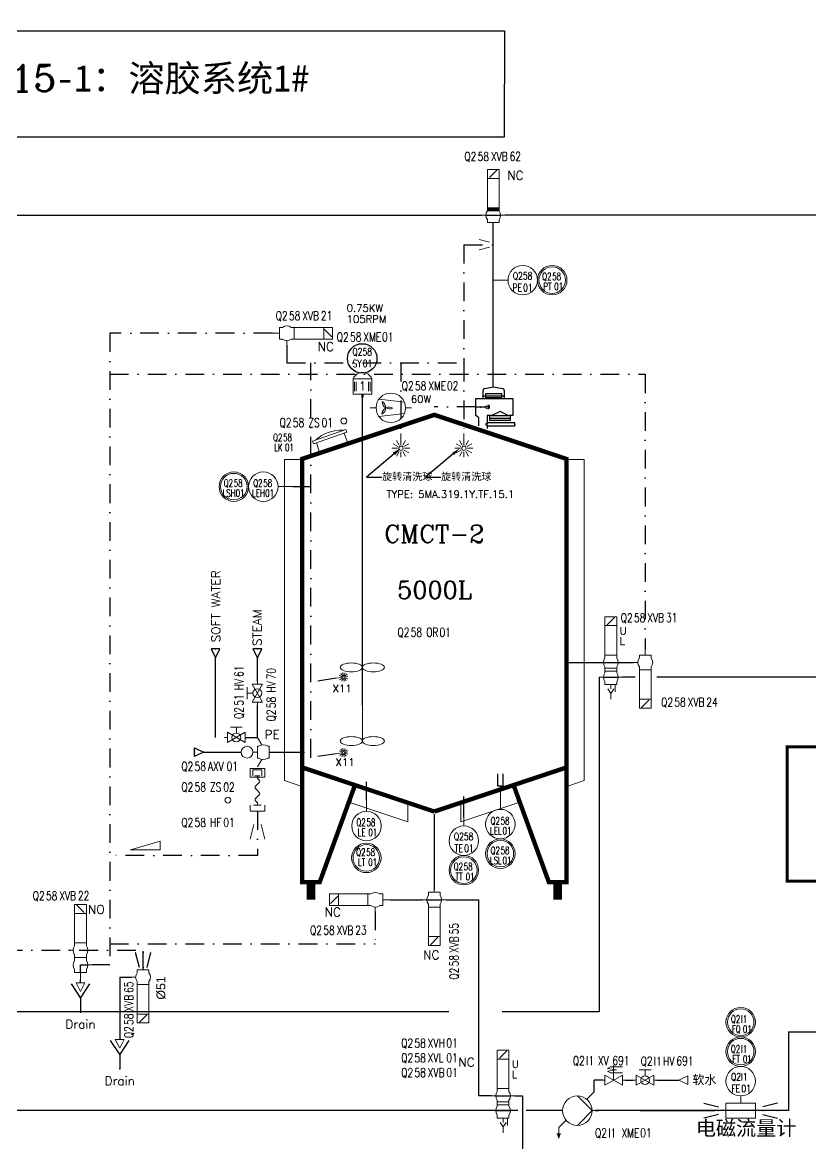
# Model space of a CAD drawing. Header units: inches. Extents: x 14542 to 16164, y 23460 to 24887.
# Drawn here: x 14856.9 to 15124.2, y 23710.7 to 24090.7 of the extents above; entities that cross this region are included whole.
import ezdxf
from ezdxf import colors
from ezdxf.entities.mleader import LeaderData, LeaderLine
from ezdxf.enums import TextEntityAlignment as Align
from ezdxf.math import Vec2, Vec3

# ---------------------------------------------------------------- set-up
doc = ezdxf.new("R2010")
doc.units = ezdxf.units.IN
doc.header["$MEASUREMENT"] = 0
for name, pattern in [('ACAD_ISO02W100', [15, 12, -3]), ('CONTINU', [0]), ('DASHDOT2', [12.7, 6.35, -3.175, 0, -3.175])]:
    doc.linetypes.add(name, pattern=pattern)
for name, color, linetype in [('1', 7, 'CONTINU'), ('CUVERIE', 7, 'Continuous'), ('DIAMETRE', 7, 'Continuous'), ('MATERIEL-DIVERS', 7, 'Continuous'), ('POMPES-PROCESS', 7, 'Continuous'), ('REPERES', 7, 'Continuous'), ('techn-data', 7, 'Continuous'), ('TEXTE', 7, 'Continuous'), ('TEXTES', 7, 'Continuous'), ('TUYAUTERIE-EAU', 5, 'Continuous'), ('TUYAUTERIE-EGOUT', 32, 'Continuous'), ('TUYAUTERIE-GAZ', 3, 'Continuous'), ('TUYAUTERIE-NEP', 4, 'DASHDOT2'), ('TUYAUTERIE-VAPEUR', 6, 'Continuous'), ('TXT_FR', 7, 'Continuous'), ('VANNES', 7, 'Continuous')]:
    doc.layers.add(name, color=color, linetype=linetype)
for name, color, linetype, lineweight in [('15 Pipe Drain', 32, 'Continuous', 30), ('17 Pipe CIP', 4, 'DASHDOT2', 50), ('19 Pipe Process', 30, 'Continuous', 30), ('31 Equipment', 7, 'Continuous', 9), ('33 Instruments Labels', 7, 'Continuous', 9), ('43 TXT Chinese', 7, 'Continuous', 9), ('43 TXT English', 7, 'Continuous', 9)]:
    doc.layers.add(name, color=color, linetype=linetype, lineweight=lineweight)
doc.layers.get('33 Instruments Labels').off()
doc.layers.get('REPERES').off()
doc.styles.add('ROMANC', font='romanc')
doc.styles.add('ROMANS', font='ROMANS.SHX')
doc.styles.add('ROMANT', font='romant')
doc.styles.get("Standard").update_dxf_attribs({"font": 'arial.ttf'})

# ---------------------------------------------------------------- blocks, each defined once
blk = doc.blocks.new('APV-TNK-GEN-11')
at = {"layer": '31 Equipment', "color": 7}
for points, const_width in [([(-14.94, 21.58), (-21.58, 3.32), (-24.9, 3.32), (-24.9, 83), (0, 91.3), (24.9, 83), (24.9, 3.32), (21.58, 3.32), (14.94, 21.58)], 0.83), ([(-24.9, 24.9), (0, 16.6)], 0.83), ([(24.9, 24.9), (0, 16.6)], 0.83), ([(-23.24, 3.32), (-23.24, 0)], 1.66), ([(23.24, 3.32), (23.24, 0)], 1.66)]:
    blk.add_lwpolyline(points, dxfattribs=dict(at, const_width=const_width))
at = {"layer": '31 Equipment', "ltscale": 38}
blk.add_point((0, 16), dxfattribs=at)
blk = doc.blocks.new('APV-TNK-INSULAT-12')
at = {"layer": '31 Equipment', "color": 7}
for p, q in [((-24.95, 67), (-28.22, 67)), ((-28.22, 67), (-28.22, 6.51)), ((24.95, 67), (28.22, 67)), ((28.22, 67), (28.22, 6.51)), ((-28.22, 6.51), (-24.95, 5.42)), ((28.22, 6.51), (24.95, 5.42)), ((-15.74, 2.35), (-4.98, -1.24)), ((-4.98, -1.24), (-4.98, 2.26)), ((15.74, 2.35), (4.98, -1.24)), ((4.98, -1.24), (4.98, 2.26))]:
    blk.add_line(p, q, dxfattribs=at)
at = {"layer": '31 Equipment'}
for p, q in [((-24.95, 5.42), (-24.95, 67)), ((24.95, 5.42), (24.95, 67)), ((-15.74, 2.35), (-14.94, 5.58)), ((-14.94, 5.58), (-4.98, 2.26)), ((14.94, 5.58), (4.98, 2.26)), ((15.74, 2.35), (14.94, 5.58))]:
    blk.add_line(p, q, dxfattribs=at)
at = {"layer": '31 Equipment', "ltscale": 38}
blk.add_point((0, 0), dxfattribs=at)
blk = doc.blocks.new('APV-INS-M-L-LE2')
at = {"layer": '31 Equipment', "color": 7}
blk.add_line((5, 0), (13, 0), dxfattribs=at)
at = {"layer": '31 Equipment', "lineweight": 25}
blk.add_lwpolyline([(17, 1), (13, 1), (13, 0), (13, -1), (17, -1)], dxfattribs=at)
at = {"layer": '31 Equipment', "color": 7}
blk.add_circle((0, 0), 5, dxfattribs=at)
blk = doc.blocks.new('APV-INS-F-L-LS')
at = {"layer": '31 Equipment'}
for radius in [5, 4.5]:
    blk.add_circle((0, 0), radius, dxfattribs=at)
blk = doc.blocks.new('APV-INS-M-L-TE')
at = {"layer": '31 Equipment', "color": 7}
blk.add_line((0, -5), (0, -10), dxfattribs=at)
blk.add_circle((0, 0), 5, dxfattribs=at)
blk = doc.blocks.new('APV-INS-F-L-TT')
at = {"layer": '31 Equipment'}
for radius in [5, 4.5]:
    blk.add_circle((0, 0), radius, dxfattribs=at)
blk = doc.blocks.new('APV-TNK-ACC-MOT-1')
at = {"layer": '31 Equipment', "color": 7}
for p, q in [((3.15, 6.4), (-3.15, 6.4)), ((-3.15, 6.4), (-3.15, 1.15)), ((-2.64, 5.35), (-2.64, 2.2)), ((-2.1, 5.35), (-2.1, 2.2)), ((2.1, 5.35), (2.1, 2.2)), ((2.66, 5.35), (2.66, 2.2)), ((3.15, 1.15), (3.15, 6.4)), ((-3.15, 1.15), (3.15, 1.15))]:
    blk.add_line(p, q, dxfattribs=at)
blk.add_arc((0, 5.09), 3.41, 22.6199, 157.3801, dxfattribs=at)
at = {"layer": '31 Equipment', "ltscale": 38}
blk.add_point((0, 0), dxfattribs=at)
at = {"layer": '31 Equipment', "color": 7}
blk.add_trace([(-0.39, 0), (0.39, 0), (-0.39, 1.15), (0.39, 1.15)], dxfattribs=at)
at = {"layer": '31 Equipment', "style": 'ROMANT', "width": 0.8}
blk.add_text('1', height=3, dxfattribs=at).set_placement((0, 3.89), align=Align.MIDDLE)
blk = doc.blocks.new('APV-INS-M-L-LE1')
at = {"layer": '31 Equipment', "color": 7}
blk.add_line((0, -5), (0, -10), dxfattribs=at)
blk.add_circle((0, 0), 5, dxfattribs=at)
blk = doc.blocks.new('APV-TNK-ACC-MANHOLE-1')
at = {"layer": '31 Equipment'}
for p, q in [((-6, 3), (-6, 4)), ((-6, 4), (6, 4)), ((6, 3), (6, 4)), ((-6, 3), (6, 3)), ((-5, 0), (-5, 3)), ((5, 3), (5, 0))]:
    blk.add_line(p, q, dxfattribs=at)
blk.add_arc((0, -8), 13, 67.3801, 112.6199, dxfattribs=at)
blk = doc.blocks.new('APV-INS-POS-GEN-1')
at = {"layer": '31 Equipment', "color": 5}
blk.add_circle((0, 0), 1, dxfattribs=at)
blk = doc.blocks.new('APV-TNK-ACC-AGIT-1')
at = {"layer": '31 Equipment'}
blk.add_line((0, 0), (0, -8), dxfattribs=at)
for centre in [(-2.5, -8), (2.5, -8)]:
    blk.add_ellipse(centre, major_axis=(-2.5, 0), ratio=0.4, dxfattribs=at)
blk = doc.blocks.new('APV-TNK-ACC-SPRAYBALL-1')
at = {"layer": '31 Equipment'}
for p, q in [((0, -3.81), (0, 0)), ((-1.03, -4.4), (-2.65, -3.47)), ((-0.6, -3.97), (-1.53, -2.35)), ((0.6, -3.97), (1.53, -2.35)), ((1.03, -4.4), (2.65, -3.47)), ((-1.19, -5), (-3.05, -5)), ((-1.03, -5.6), (-2.65, -6.53)), ((-0.6, -6.03), (-1.53, -7.65)), ((0, -6.19), (0, -8.05)), ((0.6, -6.03), (1.53, -7.65)), ((1.03, -5.6), (2.65, -6.53)), ((1.19, -5), (3.05, -5))]:
    blk.add_line(p, q, dxfattribs=at)
blk.add_circle((0, -5), 0.738, dxfattribs=at)
blk = doc.blocks.new('APV-FTG-CONX-QUICK-1')
at = {"layer": '31 Equipment'}
for p, q in [((-0.5, 2.5), (2.5, 2.5)), ((-0.5, -2.5), (-0.5, 2.5)), ((0, 1.5), (2, 1.5)), ((0, 0.83), (0, -0.83)), ((2, 1.5), (2, -1.5)), ((2.5, 2.5), (2.5, -2.5)), ((2.5, -2.5), (-0.5, -2.5)), ((0, -0.83), (0, -0.83)), ((2, -1.5), (0, -1.5))]:
    blk.add_line(p, q, dxfattribs=at)
blk = doc.blocks.new('APV-FTG-CONX-HOSE-1')
at = {"layer": '31 Equipment'}
for p, q in [((-4.17, 0), (-5, 0)), ((4.17, 0), (5, 0))]:
    blk.add_line(p, q, dxfattribs=at)
for points in [[(-4.17, 0), (-3.63, 0.5), (-3.42, 0.71), (-3.13, 0.79), (-2.83, 0.71), (-2.58, 0.5), (-1.54, -0.5), (-1.33, -0.71), (-1.04, -0.79), (-0.75, -0.71), (-0.5, -0.5), (0, 0)], [(0, 0), (0.54, 0.5), (0.75, 0.71), (1.04, 0.79), (1.33, 0.71), (1.58, 0.5), (2.62, -0.5), (2.83, -0.71), (3.12, -0.79), (3.42, -0.71), (3.67, -0.5), (4.17, 0)]]:
    blk.add_lwpolyline(points, dxfattribs=at)
blk = doc.blocks.new('APV-FTG-CONX-SCREWED-1')
at = {"layer": '31 Equipment'}
for p, q in [((0, 2.5), (2, 2.5)), ((0, 1.33), (0, -1.33)), ((2, 2.5), (2, -2.5)), ((0, -1.33), (0, -1.33)), ((2, -2.5), (0, -2.5))]:
    blk.add_line(p, q, dxfattribs=at)
blk = doc.blocks.new('APV-FCE-GEN-REDCON-1')
at = {"layer": '31 Equipment', "color": 7}
for p, q in [((-2.5, 2.5), (2.5, 1.25)), ((2.5, 1.25), (2.5, 1.25)), ((2.5, -1.25), (-2.5, -2.5))]:
    blk.add_line(p, q, dxfattribs=at)
blk = doc.blocks.new('SPB')
at = {"color": 7}
for p, q in [((0, -6), (0, 0)), ((-2.598, -9), (-1.302, -8.25)), ((-2.124, -9.624), (-1.062, -8.562)), ((-1.5, -10.098), (-0.75, -8.802)), ((-0.774, -10.398), (-0.39, -8.952)), ((0, -10.5), (0, -9)), ((0.774, -10.398), (0.39, -8.952)), ((1.5, -10.098), (0.75, -8.802)), ((2.124, -9.624), (1.062, -8.562)), ((2.598, -9), (1.302, -8.25))]:
    blk.add_line(p, q, dxfattribs=at)
blk.add_circle((0, -7.5), 1.5, dxfattribs=at)
at = {"color": 7, "extrusion": (0, 1, 0)}
blk.add_point((0, 0), dxfattribs=at)
blk = doc.blocks.new('GOAVEC')
at = {"layer": 'MATERIEL-DIVERS'}
for p, q in [((0, 8.4), (0, 10.68)), ((0.48, 11.27), (3, 11.77)), ((5.28, 9.71), (0.72, 9.71)), ((0.72, 9.71), (0.72, 8.7)), ((3, 11.77), (5.52, 11.27)), ((5.28, 8.7), (5.28, 9.71)), ((6, 10.68), (6, 8.4)), ((-2, 8.4), (8.4, 8.4)), ((-2, 3.6), (-2, 8.4)), ((0, 9.21), (6, 9.21)), ((0.72, 8.7), (5.28, 8.7)), ((8.4, 8.4), (8.4, 3.6)), ((-0.74, 6), (-2.03, 6)), ((-1.2, 3), (-2, 3.6)), ((2.26, 3.6), (1.2, 3.6)), ((1.2, 3.6), (1.2, 1.27)), ((1.8, 3.49), (1.8, 2.29)), ((7.8, 3.49), (1.8, 3.49)), ((4.8, 4.8), (2.53, 3.66)), ((7.07, 3.66), (4.8, 4.8)), ((8.4, 3.6), (7.34, 3.6)), ((7.8, 2.29), (7.8, 3.49)), ((-1.2, 0.7), (-1.2, 3)), ((0.76, 1.27), (0.76, 1.01)), ((1.2, 1.27), (0.76, 1.27)), ((0.76, 1.01), (1.2, 1.01)), ((9, 1.52), (1.19, 1.52)), ((1.19, 1.01), (1.19, 0.72)), ((1.19, 0.72), (9, 0.72)), ((1.2, 1.01), (1.2, 0)), ((1.8, 2.89), (7.8, 2.89)), ((1.8, 2.29), (7.8, 2.29)), ((9, 0.72), (9, 1.52))]:
    blk.add_line(p, q, dxfattribs=at)
for centre, start, end in [((0.6, 10.68), 101.3099, 180), ((5.4, 10.68), 0, 78.6901), ((2.26, 4.2), 270, 296.5651), ((7.34, 4.2), 243.4349, 270)]:
    blk.add_arc(centre, 0.6, start, end, dxfattribs=at)
at = {"layer": 'MATERIEL-DIVERS', "color": 7, "extrusion": (1, 0, 0)}
for p in [(6, 9), (9, 1)]:
    blk.add_point(p, dxfattribs=at)
at = {"layer": 'MATERIEL-DIVERS', "color": 2}
for p in [(6, 9), (-2, 6), (9, 1)]:
    blk.add_point(p, dxfattribs=at)
at = {"layer": 'MATERIEL-DIVERS', "color": 7, "extrusion": (-1, 0, 0)}
blk.add_point((-2, 6), dxfattribs=at)
at = {"layer": 'MATERIEL-DIVERS', "xscale": 0.2499010929244832, "yscale": 0.2499010929244832, "zscale": 0.2499010929244832, "rotation": 90}
blk.add_blockref('SPB', (-0.74, 6), dxfattribs=at)
blk = doc.blocks.new('APV-VLV-SSEAT-SW42-3')
at = {"layer": '31 Equipment', "ltscale": 38}
for p, q in [((1.25, 15.25), (-1.25, 12.75)), ((-2, 2.5), (-2, 1.5)), ((2, 2.5), (2, 1.5)), ((-2, -2.5), (-2, -1.5)), ((2, -2.5), (-2, -2.5)), ((-2, -2.5), (2, -2.5)), ((0, -2.5), (0, -5)), ((2, -2.5), (2, -1.5))]:
    blk.add_line(p, q, dxfattribs=at)
at = {"layer": '31 Equipment'}
for p, q in [((-4, 0), (-2.5, 0)), ((2.5, 0), (4, 0))]:
    blk.add_line(p, q, dxfattribs=at)
at = {"layer": '31 Equipment', "lineweight": 30}
blk.add_line((2.5, 0), (-2.5, 0), dxfattribs=at)
at = {"layer": '31 Equipment', "ltscale": 38}
for points in [[(-2, 12.5), (2, 12.5), (2, 15.5), (-2, 15.5)], [(-2, 2.5), (2, 2.5), (2, 12.5), (-2, 12.5)]]:
    blk.add_lwpolyline(points, close=True, dxfattribs=at)
for start, end in [(143.1301, 216.8699), (323.1301, 36.8699)]:
    blk.add_arc((0, 0), 2.5, start, end, dxfattribs=at)
blk = doc.blocks.new('APV-VLV-SAMPL-PRD20-2')
at = {"layer": '31 Equipment', "ltscale": 38}
for p, q in [((-2.54, 2.44), (-4, 5)), ((-4, 0), (-5.5, 0)), ((-4, 2), (-3.5, 2)), ((-4, 2), (-4, -2)), ((0, 2), (-0.5, 2)), ((0, 2), (0, -2)), ((0, -2), (0, 2)), ((-4, -2), (-3.5, -2)), ((-2.54, -2.44), (-4, -5)), ((0, -2), (-0.5, -2))]:
    blk.add_line(p, q, dxfattribs=at)
at = {"layer": '31 Equipment'}
blk.add_circle((-7.5, 0), 2, dxfattribs=at)
at = {"layer": '31 Equipment', "ltscale": 38}
for start, end in [(53.1301, 126.8699), (233.1301, 306.8699)]:
    blk.add_arc((-2, 0), 2.5, start, end, dxfattribs=at)
blk = doc.blocks.new('FLE23-A')
at = {"color": 7}
for p, q in [((0, 1.5), (-3, 0)), ((-3, 0), (0, -1.5)), ((0, -1.5), (0, 1.5))]:
    blk.add_line(p, q, dxfattribs=at)
at = {"layer": 'MATERIEL-DIVERS', "color": 7, "extrusion": (-1, 0, 0)}
blk.add_point((-3, 0), dxfattribs=at)
at = {"layer": 'MATERIEL-DIVERS', "color": 2}
for p in [(-3, 0), (0, 0)]:
    blk.add_point(p, dxfattribs=at)
at = {"layer": 'MATERIEL-DIVERS', "color": 7, "extrusion": (1, 0, 0)}
blk.add_point((0, 0), dxfattribs=at)
blk = doc.blocks.new('APV-VLVM-BALL-KHV+MF-1')
at = {"layer": '31 Equipment', "ltscale": 38}
for p, q in [((-3, 0), (-4, 0)), ((3, 0), (4, 0))]:
    blk.add_line(p, q, dxfattribs=at)
at = {"layer": '31 Equipment'}
for p, q in [((-3, 1.734), (-3, -1.734)), ((-3, -1.734), (3, 1.734)), ((3, -1.734), (-3, 1.734)), ((-2, 3.5), (2, 3.5)), ((0, 1.5), (0, 3.5)), ((3, 1.734), (3, -1.734))]:
    blk.add_line(p, q, dxfattribs=at)
blk.add_circle((0, 0), 1.5, dxfattribs=at)
blk = doc.blocks.new('APV-VLV-SSEAT-M+MP42-3')
at = {"layer": '31 Equipment'}
h = blk.add_hatch(dxfattribs=at)
h.set_pattern_fill('ANSI31', color=256, scale=0.01, style=0)
h.set_pattern_definition([(45, (0, 0), (-0.02245064, 0.02245064), [])])
h.paths.add_polyline_path([(2, 2.5), (-2, 2.5), (-2, 1.5), (2, 1.5)])
at = {"layer": '31 Equipment', "ltscale": 38}
for p, q in [((1.25, 15.25), (-1.25, 12.75)), ((-4, 0), (-2.5, 0)), ((-2, 2.5), (-2, 1.5)), ((-2, 1.5), (2, 1.5)), ((2, 2.5), (2, 1.5)), ((-2, -2.5), (-2, -1.5)), ((2, -2.5), (-2, -2.5)), ((-2, -2.5), (2, -2.5)), ((0, -2.5), (0, -5)), ((2, -2.5), (2, -1.5))]:
    blk.add_line(p, q, dxfattribs=at)
at = {"layer": '31 Equipment', "lineweight": 30}
blk.add_line((-2.5, 0), (2.5, 0), dxfattribs=at)
at = {"layer": '31 Equipment'}
blk.add_line((2.5, 0), (4, 0), dxfattribs=at)
at = {"layer": '31 Equipment', "ltscale": 38}
for points in [[(-2, 12.5), (2, 12.5), (2, 15.5), (-2, 15.5)], [(-2, 2.5), (2, 2.5), (2, 12.5), (-2, 12.5)]]:
    blk.add_lwpolyline(points, close=True, dxfattribs=at)
for start, end in [(143.1301, 216.8699), (323.1301, 36.8699)]:
    blk.add_arc((0, 0), 2.5, start, end, dxfattribs=at)
blk = doc.blocks.new('APV-VLV-SSEAT-SW41-3')
at = {"layer": '31 Equipment', "ltscale": 38}
for p, q in [((1.25, 15.25), (-1.25, 12.75)), ((-2, 2.5), (-2, 1.5)), ((2, 2.5), (2, 1.5)), ((2.5, 0), (4, 0)), ((-2, -2.5), (-2, -1.5)), ((2, -2.5), (-2, -2.5)), ((-2, -2.5), (2, -2.5)), ((0, -2.5), (0, -5)), ((2, -2.5), (2, -1.5))]:
    blk.add_line(p, q, dxfattribs=at)
for points in [[(-2, 12.5), (2, 12.5), (2, 15.5), (-2, 15.5)], [(-2, 2.5), (2, 2.5), (2, 12.5), (-2, 12.5)]]:
    blk.add_lwpolyline(points, close=True, dxfattribs=at)
for start, end in [(143.1301, 216.8699), (323.1301, 36.8699)]:
    blk.add_arc((0, 0), 2.5, start, end, dxfattribs=at)
blk = doc.blocks.new('APV-VLV-SSEAT-SW43-41')
at = {"layer": '31 Equipment', "ltscale": 38}
for p, q in [((1.25, 20.25), (-1.25, 17.75)), ((-2, 7.5), (-2, 6.5)), ((2, 7.5), (2, 6.5)), ((2.5, 5), (4, 5)), ((-2.5, 0), (-4, 0)), ((-2, 2.5), (-2, 3.5)), ((-2, 2.5), (2, 2.5)), ((-2, 2.5), (-2, 1.5)), ((2, 2.5), (2, 3.5)), ((2, 2.5), (2, 1.5)), ((-2, -1.5), (-2, -2.5)), ((-2, -2.5), (2, -2.5)), ((0, -2.5), (0, -5)), ((2, -1.5), (2, -2.5))]:
    blk.add_line(p, q, dxfattribs=at)
at = {"layer": '31 Equipment', "lineweight": 30}
for p, q in [((0, 0), (-2.5, 0)), ((0, -2.5), (0, 0))]:
    blk.add_line(p, q, dxfattribs=at)
at = {"layer": '31 Equipment', "ltscale": 38}
for points in [[(-2, 17.5), (2, 17.5), (2, 20.5), (-2, 20.5)], [(-2, 7.5), (2, 7.5), (2, 17.5), (-2, 17.5)]]:
    blk.add_lwpolyline(points, close=True, dxfattribs=at)
for centre, start, end in [((0, 5), 143.1301, 216.8699), ((0, 5), 323.1301, 36.8699), ((0, 0), 143.1301, 216.8699), ((0, 0), 323.1301, 36.8699)]:
    blk.add_arc(centre, 2.5, start, end, dxfattribs=at)
blk = doc.blocks.new('EGOUT')
at = {"color": 7}
for p, q in [((-3.2, 9.61), (0, 4.81)), ((0, 4.81), (3.2, 9.61)), ((0, 4.81), (0, 0))]:
    blk.add_line(p, q, dxfattribs=at)
at = {"color": 7, "extrusion": (0, -1, 0)}
blk.add_point((0, 0), dxfattribs=at)
at = {"layer": 'POMPES-PROCESS', "style": 'ROMANS'}
blk.add_attdef('EGOUT', text='', height=3, dxfattribs=at).set_placement((0, -4), align=Align.MIDDLE)
blk = doc.blocks.new('APV-SIGN-ARW-FLOW-1')
at = {"layer": '31 Equipment'}
for p, q in [((-1.5, -1.5), (-1.5, 1.5)), ((-1.5, 1.5), (1.5, 0)), ((1.5, 0), (-1.5, -1.5))]:
    blk.add_line(p, q, dxfattribs=at)
blk = doc.blocks.new('APV-INS-M-L-PE')
at = {"layer": '31 Equipment', "color": 7}
blk.add_line((0, -5), (0, -10), dxfattribs=at)
blk.add_circle((0, 0), 5, dxfattribs=at)
blk = doc.blocks.new('APV-INS-F-L-PT')
at = {"layer": '31 Equipment'}
for radius in [5, 4.5]:
    blk.add_circle((0, 0), radius, dxfattribs=at)
blk = doc.blocks.new('APV-SIGN-FLOW-SLOPE-1')
at = {"layer": '31 Equipment'}
blk.add_lwpolyline([(-5, 2), (5, 2), (5, 5), (-5, 2)], dxfattribs=at)
at = {"layer": '31 Equipment', "style": 'ROMANS'}
blk.add_attdef('%', text='', height=2, rotation=16.6992, dxfattribs=at).set_placement((-0.64, 4.87), align=Align.MIDDLE)
blk = doc.blocks.new('APV-VLV-DSEAT-DA34-3')
at = {"layer": '31 Equipment', "ltscale": 38}
for p, q in [((1.25, 20.25), (-1.25, 17.75)), ((-4, 5), (-2.5, 5)), ((-2, 7.5), (-2, 6.5)), ((2, 7.5), (2, 6.5)), ((4, 5), (2.5, 5)), ((-2, 3), (-2, 3.5)), ((-2, 2), (-2, 1.5)), ((2, 3), (2, 3.5)), ((2, 2), (2, 1.5)), ((-4, 0), (-2.5, 0)), ((-2, -2.5), (-2, -1.5)), ((-2, -2.5), (2, -2.5)), ((0, -2.5), (0, -4)), ((1.5, -2.5), (1.5, -5)), ((2, -2.5), (2, -1.5)), ((2.5, 0), (4, 0)), ((0, -5.5), (-1, -4)), ((1, -4), (0, -5.5)), ((0, -5.5), (0, -7.5))]:
    blk.add_line(p, q, dxfattribs=at)
at = {"layer": '31 Equipment', "lineweight": 30}
for p, q in [((-2.5, 5), (2.5, 5)), ((-2.5, 0), (2.5, 0))]:
    blk.add_line(p, q, dxfattribs=at)
at = {"layer": '31 Equipment', "ltscale": 38}
for points in [[(-2, 17.5), (2, 17.5), (2, 20.5), (-2, 20.5)], [(-2, 7.5), (2, 7.5), (2, 17.5), (-2, 17.5)], [(-2, 3), (2, 3), (2, 2), (-2, 2)]]:
    blk.add_lwpolyline(points, close=True, dxfattribs=at)
for centre, start, end in [((0, 5), 143.1301, 216.8699), ((0, 5), 323.1301, 36.8699), ((0, 0), 143.1301, 216.8699), ((0, 0), 323.1301, 36.8699)]:
    blk.add_arc(centre, 2.5, start, end, dxfattribs=at)
at = {"layer": '31 Equipment', "style": 'ROMANS', "flags": 8}
for tag, p in [('U', (3, 14.5)), ('L', (3, 11))]:
    blk.add_attdef(tag, p, '', height=2.5, dxfattribs=at)
blk = doc.blocks.new('APV-PMP-GEN-CENTR-1')
at = {"layer": '31 Equipment', "ltscale": 38}
for p, q in [((5, 0), (0, 5)), ((-5, 0), (-7, 0)), ((5, 0), (0, -5)), ((5, 0), (7, 0))]:
    blk.add_line(p, q, dxfattribs=at)
blk.add_circle((0, 0), 5, dxfattribs=at)
blk = doc.blocks.new('APV-INS-M-L-FE')
at = {"layer": '31 Equipment', "color": 7}
for p, q in [((-5, -7.5), (-5, -7.5)), ((-5, -7.5), (-5, -12.5)), ((5, -7.5), (-5, -7.5)), ((0, -5), (0, -7.5)), ((5, -12.5), (5, -7.5)), ((-5, -10), (5, -10)), ((-5, -12.5), (5, -12.5))]:
    blk.add_line(p, q, dxfattribs=at)
blk.add_circle((0, 0), 5, dxfattribs=at)
blk = doc.blocks.new('APV-INS-F-L-FT')
at = {"layer": '31 Equipment'}
for radius in [5, 4.5]:
    blk.add_circle((0, 0), radius, dxfattribs=at)
blk = doc.blocks.new('APV-INS-F-L-FQ')
at = {"layer": '31 Equipment'}
for radius in [5, 4.5]:
    blk.add_circle((0, 0), radius, dxfattribs=at)
blk = doc.blocks.new('CR')
at = {"color": 7}
for p, q in [((-2.5, 2.5), (2.5, 1.25)), ((2.5, 1.25), (2.5, 1.25)), ((2.5, -1.25), (-2.5, -2.5))]:
    blk.add_line(p, q, dxfattribs=at)
at = {"color": 7, "extrusion": (-1, 0, 0)}
blk.add_point((-2.5, 0), dxfattribs=at)
at = {"color": 7, "extrusion": (1, 0, 0)}
blk.add_point((2.5, 0), dxfattribs=at)
blk = doc.blocks.new('APV-INS-F-L-LT')
at = {"layer": '31 Equipment'}
for radius in [5, 4.5]:
    blk.add_circle((0, 0), radius, dxfattribs=at)
blk = doc.blocks.new('INSTR-M-L-SY')
at = {"layer": 'MATERIEL-DIVERS', "color": 7}
blk.add_circle((0, 0), 5, dxfattribs=at)
blk = doc.blocks.new('REPNORM1')
at = {"layer": 'TEXTES', "style": 'ROMANS', "width": 0.75}
for tag, p in [('ZONE', (-9.75, -1.25)), ('SOUSZONE', (-5.25, -1.25)), ('ELEMENT', (-0.75, -1.25)), ('NUM', (5.59, -1.22))]:
    blk.add_attdef(tag, p, '', height=3, dxfattribs=at)
blk = doc.blocks.new('REPINS2')
at = {"layer": 'TEXTES', "style": 'ROMANS', "width": 0.7}
for tag, p in [('ZONE', (-3.35, 0.8)), ('SOUSZONE', (0.05, 0.8)), ('NUM', (0.7, -2.6))]:
    blk.add_attdef(tag, p, '', height=2.5, dxfattribs=at)
blk.add_attdef('ELEMENT', text='', height=2.5, dxfattribs=at).set_placement((-1.56, -2.59), align=Align.CENTER)
blk = doc.blocks.new('REPNORM')
at = {"layer": 'TEXTES', "style": 'ROMANS', "width": 0.75}
for tag, p in [('ZONE', (-9.75, -1.25)), ('SOUSZONE', (-5.25, -1.25)), ('ELEMENT', (0, -1.25)), ('NUM', (4.5, -1.25))]:
    blk.add_attdef(tag, p, '', height=3, dxfattribs=at)
blk = doc.blocks.new('REPINS')
at = {"layer": 'TEXTES', "style": 'ROMANS', "width": 0.75}
for tag, p in [('ZONE', (-3.3, 1)), ('SOUSZONE', (0.1, 1)), ('NUM', (0.2, -3))]:
    blk.add_attdef(tag, p, '', height=2.5, dxfattribs=at)
blk.add_attdef('ELEMENT', text='', height=2.5, dxfattribs=at).set_placement((-0.2, -3), align=Align.RIGHT)
blk = doc.blocks.new('APV-PMP-GEN-FAN-1')
at = {"layer": '31 Equipment', "ltscale": 38}
for p, q in [((-5, 0), (-7, 0)), ((5, 0), (7, 0))]:
    blk.add_line(p, q, dxfattribs=at)
at = {"layer": '31 Equipment', "color": 7}
for p, q in [((4.62, 1.91), (-4.01, 2.99)), ((-3.44, 2.92), (-3.44, 2.92)), ((-4.03, -2.96), (4.65, -1.85))]:
    blk.add_line(p, q, dxfattribs=at)
blk.add_circle((0, 0), 5, dxfattribs=at)
for centre, radius, start, end in [((-4.14, 0.04), 2.42, 297.7105, 59.0333), ((-0.6, -2.14), 2.41, 57.3705, 179.0726), ((-0.42, 2.11), 2.48, 179.801, 296.7761)]:
    blk.add_arc(centre, radius, start, end, dxfattribs=at)
blk = doc.blocks.new('APV-PMP-GEN-FLUSH-1')
at = {"layer": '31 Equipment', "color": 7}
for p, q in [((-3.54, 3.54), (-6, 6)), ((5.99, -6), (3.53, -3.54))]:
    blk.add_line(p, q, dxfattribs=at)
at = {"layer": '31 Equipment', "linetype": 'ACAD_ISO02W100', "ltscale": 38}
blk.add_line((6, -6), (6, -8), dxfattribs=at)
at = {"layer": '31 Equipment'}
blk.add_lwpolyline([(6, -10, 0, 1.5, 0), (6, -8, 1.5, 1.5, 0)], format="xyseb", dxfattribs=at)
blk = doc.blocks.new('APV-VLV-SOLV-22-1')
at = {"layer": '31 Equipment', "linetype": 'ACAD_ISO02W100', "ltscale": 38}
for p, q in [((-1, 4.5), (-2, 4)), ((-2, 4), (1, 3.5)), ((3, 4.5), (-1, 4.5)), ((0, 0), (0, 5)), ((-2, 3), (1, 3.5)), ((-1, 2.5), (-2, 3)), ((3, 2.5), (-1, 2.5))]:
    blk.add_line(p, q, dxfattribs=at)
at = {"layer": '31 Equipment', "ltscale": 38}
for p, q in [((-3, 0), (-4, 0)), ((3, 0), (4, 0))]:
    blk.add_line(p, q, dxfattribs=at)
at = {"layer": '31 Equipment'}
for p, q in [((-3, 1.734), (-3, -1.734)), ((-3, -1.734), (3, 1.734)), ((3, -1.734), (-3, 1.734)), ((3, 1.734), (3, -1.734))]:
    blk.add_line(p, q, dxfattribs=at)

msp = doc.modelspace()

# ---------------------------------------------------------------- linework, layer by layer
at = {"layer": '1'}
msp.add_line((14946.54, 23981.38), (14946.54, 23975.38), dxfattribs=at)
at = {"layer": '15 Pipe Drain'}
for q in [(14889.85, 23746.04), (14893.76, 23767.13)]:
    msp.add_line((14889.85, 23767.13), q, dxfattribs=at)
at = {"layer": '19 Pipe Process'}
for p, q in [((15041.46, 23873.81), (15064.1, 23873.81)), ((15064.65, 23868.81), (15060.42, 23868.81)), ((15302.53, 23868.81), (15072.03, 23868.81)), ((14936.54, 23848.38), (14936.54, 23859.38)), ((14940.54, 23843.38), (14952.54, 23843.38)), ((14996.54, 23822.38), (14996.54, 23796.88)), ((14981.54, 23793.38), (14992.54, 23793.38)), ((15000.54, 23793.38), (15011.54, 23793.38)), ((15011.54, 23793.38), (15011.54, 23726.88)), ((15116.63, 23748.62), (15116.63, 23721.88)), ((15116.63, 23748.62), (15135.84, 23748.62)), ((15015.87, 23726.88), (15011.54, 23726.88)), ((15023.87, 23726.88), (15026.48, 23726.88)), ((15024.84, 23721.88), (14790.54, 23721.88)), ((15040.06, 23721.88), (15027.66, 23721.88)), ((15116.63, 23721.88), (15051.06, 23721.88)), ((15051.06, 23721.88), (15052.36, 23721.88)), ((15066.36, 23721.88), (15091.73, 23721.88))]:
    msp.add_line(p, q, dxfattribs=at)
for points in [[(15001.49, 23755.39), (14853.11, 23755.39), (14853.11, 23868.81), (14833.73, 23868.81)], [(15052.42, 23868.81), (15052.42, 23755.39), (15019.51, 23755.39)], [(15026.48, 23726.88), (15026.48, 23726.88), (15026.48, 23664.04), (15023.87, 23664.04)]]:
    msp.add_lwpolyline(points, dxfattribs=at)
at = {"layer": '31 Equipment', "const_width": 1}
msp.add_lwpolyline([(15116.26, 23845.2), (15148.37, 23845.2), (15148.37, 23799.65), (15116.26, 23799.65)], close=True, dxfattribs=at)
at = {"layer": 'CUVERIE'}
for p, q in [((14948.54, 23933.38), (14954.54, 23933.38)), ((14973.54, 23827.38), (14973.54, 23833.38)), ((15006.54, 23821.38), (15006.54, 23828.38))]:
    msp.add_line(p, q, dxfattribs=at)
at = {"layer": 'MATERIEL-DIVERS'}
msp.add_line((14972.15, 23859.16), (14972.15, 23963.66), dxfattribs=at)
msp.add_lwpolyline([(15020.34, 24087.91), (15020.25, 24051.83), (14774.75, 24051.83), (14774.84, 24087.91)], close=True, dxfattribs=at)
at = {"layer": 'TUYAUTERIE-EAU'}
for p, q in [((14922.34, 23867.38), (14922.34, 23875.38)), ((14922.34, 23848.38), (14922.34, 23867.38)), ((14932.41, 23848.38), (14936.54, 23848.38)), ((15050.75, 23728.22), (15050.75, 23732.22)), ((15053.75, 23732.22), (15050.75, 23732.22)), ((15061.33, 23732.22), (15064.04, 23732.22)), ((15072.04, 23732.22), (15079.53, 23732.22))]:
    msp.add_line(p, q, dxfattribs=at)
at = {"layer": 'TUYAUTERIE-EGOUT'}
msp.add_line((14876.54, 23765.25), (14876.54, 23766.25), dxfattribs=at)
at = {"layer": 'TUYAUTERIE-GAZ'}
for p, q in [((14756.85, 24025.38), (15012.54, 24025.38)), ((15016.54, 23967.38), (15016.54, 24022.88)), ((14918.03, 23843.38), (14931.04, 23843.38))]:
    msp.add_line(p, q, dxfattribs=at)
msp.add_lwpolyline([(15925.59, 24720.14), (16164, 24720.14), (16164, 24025.38), (15020.54, 24025.38)], dxfattribs=at)
at = {"layer": 'TUYAUTERIE-NEP'}
for p, q in [((15006.54, 24015.38), (15016.54, 24015.38)), ((15006.54, 24015.38), (15006.54, 23975.38)), ((14886.54, 23985.38), (14886.54, 23771.25)), ((14941.54, 23985.38), (14886.54, 23985.38)), ((14946.54, 23975.38), (15006.54, 23975.38)), ((14954.72, 23841.52), (14954.72, 23975.38)), ((14985.22, 23975.38), (14985.22, 23951.38)), ((15006.59, 23975.38), (15006.59, 23951.38)), ((14886.54, 23971.46), (15068.1, 23971.46)), ((15068.1, 23971.46), (15068.1, 23878.31)), ((15010.54, 23960.38), (14996.54, 23960.38)), ((14963.28, 23868.45), (14954.72, 23867.12)), ((14963.28, 23842.85), (14954.72, 23841.52)), ((14936.54, 23823.38), (14936.54, 23808.38)), ((14936.54, 23808.38), (14886.54, 23808.38)), ((14976.54, 23789.38), (14976.54, 23778.38)), ((14886.54, 23778.38), (14976.54, 23778.38)), ((14620.14, 23776.25), (14897.76, 23776.25)), ((14897.76, 23769.63), (14897.76, 23776.25)), ((14886.54, 23771.25), (14880.54, 23771.25))]:
    msp.add_line(p, q, dxfattribs=at)
at = {"layer": 'TUYAUTERIE-VAPEUR'}
msp.add_line((14936.54, 23867.38), (14936.54, 23875.38), dxfattribs=at)

# ---------------------------------------------------------------- block references
at = {"layer": '17 Pipe CIP', "xscale": -0.5, "yscale": 0.5, "rotation": 98.82907370450727}
for p in [(14963.28, 23868.45), (14963.28, 23842.85)]:
    msp.add_blockref('APV-TNK-ACC-SPRAYBALL-1', p, dxfattribs=at)
at = {"layer": '31 Equipment'}
for name, p in [('APV-VLV-SOLV-22-1', (15057.33, 23732.22)), ('APV-VLVM-BALL-KHV+MF-1', (15068.04, 23732.22))]:
    msp.add_blockref(name, p, dxfattribs=at)
at = {"layer": '31 Equipment', "rotation": 180}
msp.add_blockref('APV-SIGN-ARW-FLOW-1', (15081.03, 23732.22), dxfattribs=at)
at = {"layer": '31 Equipment', "xscale": -1}
msp.add_blockref('APV-PMP-GEN-FLUSH-1', (15044.75, 23722.22), dxfattribs=at)
at = {"layer": '31 Equipment', "xscale": -1, "rotation": 180}
msp.add_blockref('APV-PMP-GEN-CENTR-1', (15045.06, 23721.88), dxfattribs=at)
at = {"layer": '33 Instruments Labels'}
for name, p in [('APV-INS-POS-GEN-1', (14965.87, 23955.65)), ('APV-TNK-ACC-SPRAYBALL-1', (14985.22, 23951.38)), ('APV-TNK-ACC-SPRAYBALL-1', (15006.59, 23951.38)), ('APV-INS-F-L-LS', (14928.54, 23933.38)), ('APV-INS-POS-GEN-1', (14926.54, 23827.13)), ('APV-INS-F-L-TT', (15006.54, 23803.38))]:
    msp.add_blockref(name, p, dxfattribs=at)
for name, p, rotation in [('APV-INS-M-L-LE1', (14938.54, 23933.38), 90.00000000000001), ('APV-INS-M-L-LE2', (15018.95, 23819.01), 90.00000000000001), ('APV-INS-M-L-LE1', (14973.54, 23818.38), 180), ('APV-INS-M-L-TE', (15006.54, 23813.38), 180), ('APV-INS-F-L-LS', (15018.95, 23809.01), 270)]:
    msp.add_blockref(name, p, dxfattribs=dict(at, rotation=rotation))
at = {"layer": '33 Instruments Labels', "xscale": -1.5, "yscale": 1.5, "zscale": 1.5}
for p in [(14972.15, 23884.13), (14972.15, 23859.16)]:
    msp.add_blockref('APV-TNK-ACC-AGIT-1', p, dxfattribs=at)
at = {"layer": 'CUVERIE'}
msp.add_blockref('APV-TNK-ACC-MOT-1', (14972.17, 23963.58), dxfattribs=at)
for name, p, xscale, yscale, zscale in [('GOAVEC', (15013.07, 23953.14), 1.199999999999999, 1.199999999999999, 1.199999999999999), ('APV-TNK-GEN-11', (14996.54, 23793.38), 1.8, 1.8, 1.8), ('APV-TNK-INSULAT-12', (14996.54, 23822.02), 1.8, 1.8, 1.8)]:
    msp.add_blockref(name, p, dxfattribs=dict(at, xscale=xscale, yscale=yscale, zscale=zscale))
at = {"layer": 'CUVERIE', "rotation": 19.38190026969546}
msp.add_blockref('APV-TNK-ACC-MANHOLE-1', (14962.26, 23947.04), dxfattribs=at)
at = {"layer": 'MATERIEL-DIVERS', "xscale": -0.7, "yscale": 0.7, "zscale": 0.7, "rotation": 180}
msp.add_blockref('APV-FCE-GEN-REDCON-1', (15013.54, 24015.38), dxfattribs=at)
at = {"layer": 'MATERIEL-DIVERS'}
for name, p, rotation in [('APV-INS-M-L-PE', (15026.54, 24003.38), 270), ('APV-INS-F-L-PT', (15036.54, 24003.38), 270), ('FLE23-A', (14922.34, 23878.38), 90), ('FLE23-A', (14936.54, 23878.38), 90.00000000000001), ('FLE23-A', (14936.54, 23878.38), 90), ('APV-FTG-CONX-QUICK-1', (14936.54, 23835.38), 90.00000000000001), ('APV-FTG-CONX-HOSE-1', (14936.54, 23830.38), 90.00000000000001), ('APV-FTG-CONX-SCREWED-1', (14936.54, 23825.38), 270), ('APV-FCE-GEN-REDCON-1', (14936.54, 23816.38), 90.00000000000001), ('CR', (14897.76, 23772.94), 270), ('APV-SIGN-ARW-FLOW-1', (14876.54, 23763.75), 270), ('APV-SIGN-ARW-FLOW-1', (14889.85, 23744.54), 270)]:
    msp.add_blockref(name, p, dxfattribs=dict(at, rotation=rotation))
for name, p in [('APV-PMP-GEN-FAN-1', (14981.81, 23960.08)), ('APV-SIGN-FLOW-SLOPE-1', (14898.55, 23808.23)), ('APV-INS-F-L-FQ', (15100.46, 23751.88)), ('APV-INS-F-L-FT', (15100.46, 23741.88)), ('APV-INS-M-L-FE', (15100.46, 23731.88)), ('CR', (15090.46, 23721.88))]:
    msp.add_blockref(name, p, dxfattribs=at)
for p in [(14876.54, 23755.25), (14889.85, 23736.04)]:
    msp.add_blockref('EGOUT', p, dxfattribs=at).add_auto_attribs({'EGOUT': 'Drain'})
at = {"layer": 'MATERIEL-DIVERS', "xscale": -1}
msp.add_blockref('CR', (15110.46, 23721.88), dxfattribs=at)
at = {"layer": 'REPERES'}
for name, p, values in [('REPNORM1', (15016.49, 24045.05), {'ZONE': 'Q2', 'SOUSZONE': '58', 'ELEMENT': 'XVB', 'NUM': '62'}), ('REPINS', (15026.49, 24002.58), {'ZONE': 'Q2', 'SOUSZONE': '58', 'ELEMENT': 'PE', 'NUM': '01'}), ('REPINS2', (15036.49, 24002.58), {'ZONE': 'Q2', 'SOUSZONE': '58', 'NUM': '01', 'ELEMENT': 'PT'}), ('REPNORM1', (14952.49, 23991.05), {'ZONE': 'Q2', 'SOUSZONE': '58', 'ELEMENT': 'XVB', 'NUM': '21'}), ('REPNORM1', (14973.23, 23983.84), {'ZONE': 'Q2', 'SOUSZONE': '58', 'ELEMENT': 'XME', 'NUM': '01'}), ('REPINS', (14972.1, 23976.84), {'ZONE': 'Q2', 'SOUSZONE': '58', 'ELEMENT': 'SY', 'NUM': '01'}), ('REPNORM1', (14995.24, 23967.28), {'ZONE': 'Q2', 'SOUSZONE': '58', 'ELEMENT': 'XME', 'NUM': '02'}), ('REPNORM', (14953.82, 23954.83), {'ZONE': 'Q2', 'SOUSZONE': '58', 'ELEMENT': 'ZS', 'NUM': '01'}), ('REPINS2', (14945.22, 23947.99), {'ZONE': 'Q2', 'SOUSZONE': '58', 'NUM': '01', 'ELEMENT': 'LK'}), ('REPINS2', (14928.49, 23932.55), {'ZONE': 'Q2', 'SOUSZONE': '58', 'NUM': '01', 'ELEMENT': 'LSH'}), ('REPINS2', (14938.49, 23932.55), {'ZONE': 'Q2', 'SOUSZONE': '58', 'NUM': '01', 'ELEMENT': 'LEH'}), ('REPNORM1', (15069.52, 23888.69), {'ZONE': 'Q2', 'SOUSZONE': '58', 'ELEMENT': 'XVB', 'NUM': '31'}), ('REPNORM', (14993.81, 23883.77), {'ZONE': 'Q2', 'SOUSZONE': '58', 'ELEMENT': 'OR', 'NUM': '01'}), ('REPNORM1', (15083.23, 23860.07), {'ZONE': 'Q2', 'SOUSZONE': '58', 'ELEMENT': 'XVB', 'NUM': '24'}), ('REPNORM1', (14920.49, 23838.31), {'ZONE': 'Q2', 'SOUSZONE': '58', 'ELEMENT': 'AXV', 'NUM': '01'}), ('REPNORM', (14920.49, 23831.31), {'ZONE': 'Q2', 'SOUSZONE': '58', 'ELEMENT': 'ZS', 'NUM': '02'}), ('REPNORM', (14920.49, 23819.31), {'ZONE': 'Q2', 'SOUSZONE': '58', 'ELEMENT': 'HF', 'NUM': '01'}), ('REPINS2', (14973.49, 23817.55), {'ZONE': 'Q2', 'SOUSZONE': '58', 'NUM': '01', 'ELEMENT': 'LE'}), ('REPINS2', (15018.99, 23818.05), {'ZONE': 'Q2', 'SOUSZONE': '58', 'NUM': '01', 'ELEMENT': 'LEL'}), ('REPINS', (15006.49, 23812.55), {'ZONE': 'Q2', 'SOUSZONE': '58', 'ELEMENT': 'TE', 'NUM': '01'}), ('REPINS2', (15018.99, 23808.05), {'ZONE': 'Q2', 'SOUSZONE': '58', 'NUM': '01', 'ELEMENT': 'LSL'}), ('REPINS2', (14973.41, 23807.41), {'ZONE': 'Q2', 'SOUSZONE': '58', 'NUM': '01', 'ELEMENT': 'LT'}), ('REPINS2', (15006.49, 23802.55), {'ZONE': 'Q2', 'SOUSZONE': '58', 'NUM': '01', 'ELEMENT': 'TT'}), ('REPNORM1', (14870.1, 23794.46), {'ZONE': 'Q2', 'SOUSZONE': '58', 'ELEMENT': 'XVB', 'NUM': '22'}), ('REPNORM1', (14964.14, 23782.77), {'ZONE': 'Q2', 'SOUSZONE': '58', 'ELEMENT': 'XVB', 'NUM': '23'}), ('REPINS2', (15100.5, 23750.89), {'ZONE': 'Q2', 'SOUSZONE': 'I1', 'NUM': '01', 'ELEMENT': 'FQ'}), ('REPNORM1', (14995.07, 23744.51, 0), {'ZONE': 'Q2', 'SOUSZONE': '58', 'ELEMENT': 'XVH', 'NUM': '01'}), ('REPINS2', (15100.47, 23740.73), {'ZONE': 'Q2', 'SOUSZONE': 'I1', 'NUM': '01', 'ELEMENT': 'FT'}), ('REPNORM1', (14995.07, 23734.51, 0), {'ZONE': 'Q2', 'SOUSZONE': '58', 'ELEMENT': 'XVB', 'NUM': '01'}), ('REPINS', (15100.47, 23731.11), {'ZONE': 'Q2', 'SOUSZONE': 'I1', 'ELEMENT': 'FE', 'NUM': '01'}), ('REPNORM1', (15060.78, 23714.07), {'ZONE': 'Q2', 'SOUSZONE': 'I1', 'ELEMENT': 'XME', 'NUM': '01'})]:
    msp.add_blockref(name, p, dxfattribs=at).add_auto_attribs(values)
for name, p in [('INSTR-M-L-SY', (14972.1, 23976.84)), ('APV-INS-F-L-LT', (14973.49, 23807.55)), ('APV-INS-F-L-LT', (14973.49, 23807.55))]:
    msp.add_blockref(name, p, dxfattribs=at)
for name, p, rotation, values in [('REPNORM', (14930.55, 23864.38), 90, {'ZONE': 'Q2', 'SOUSZONE': '51', 'ELEMENT': 'HV', 'NUM': '61'}), ('REPNORM', (14941.49, 23863.55), 90, {'ZONE': 'Q2', 'SOUSZONE': '58', 'ELEMENT': 'HV', 'NUM': '70'}), ('REPNORM1', (15003.49, 23776.05), 90, {'ZONE': 'Q2', 'SOUSZONE': '58', 'ELEMENT': 'XVB', 'NUM': '55'}), ('REPNORM1', (14893.21, 23756.2), 90, {'ZONE': 'Q2', 'SOUSZONE': '58', 'ELEMENT': 'XVB', 'NUM': '65'}), ('REPNORM1', (14995.07, 23739.51, 0), 7.601981083064e-05, {'ZONE': 'Q2', 'SOUSZONE': '58', 'ELEMENT': 'XVL', 'NUM': '01'})]:
    msp.add_blockref(name, p, dxfattribs=dict(at, rotation=rotation)).add_auto_attribs(values)
ref = msp.add_blockref('REPNORM1', (15053.29, 23738.57), dxfattribs=at)
ref.add_attrib('ZONE', 'Q2', (15043.54, 23737.32), dxfattribs={"layer": 'TEXTES', "height": 3, "style": 'ROMANS', "width": 0.75})
ref.add_attrib('SOUSZONE', 'I1', (15048.04, 23737.32), dxfattribs={"layer": 'TEXTES', "height": 3, "style": 'ROMANS', "width": 0.75})
ref.add_attrib('ELEMENT', 'XV', (15052.01, 23737.32), dxfattribs={"layer": 'TEXTES', "height": 3, "style": 'ROMANS', "width": 0.75})
ref.add_attrib('NUM', '691', (15056.96, 23737.35), dxfattribs={"layer": 'TEXTES', "height": 3, "style": 'ROMANS', "width": 0.75})
ref = msp.add_blockref('REPNORM1', (15076.25, 23738.38), dxfattribs=at)
ref.add_attrib('ZONE', 'Q2', (15066.5, 23737.13), dxfattribs={"layer": 'TEXTES', "height": 3, "style": 'ROMANS', "width": 0.75})
ref.add_attrib('SOUSZONE', 'I1', (15071, 23737.13), dxfattribs={"layer": 'TEXTES', "height": 3, "style": 'ROMANS', "width": 0.75})
ref.add_attrib('ELEMENT', 'HV', (15074.16, 23737.13), dxfattribs={"layer": 'TEXTES', "height": 3, "style": 'ROMANS', "width": 0.75})
ref.add_attrib('NUM', '691', (15078.66, 23737.24), dxfattribs={"layer": 'TEXTES', "height": 3, "style": 'ROMANS', "width": 0.75})
at = {"layer": 'TUYAUTERIE-GAZ', "xscale": -1}
msp.add_blockref('FLE23-A', (14915.26, 23843.38), dxfattribs=at)
at = {"layer": 'TUYAUTERIE-NEP'}
msp.add_blockref('APV-VLV-SSEAT-M+MP42-3', (15016.54, 24025.38), dxfattribs=at)
at = {"layer": 'VANNES'}
for name, p, rotation in [('APV-VLV-SSEAT-SW41-3', (14946.54, 23985.38), 270), ('APV-VLV-SSEAT-SW41-3', (15068.1, 23873.81), 180), ('APV-VLVM-BALL-KHV+MF-1', (14936.54, 23863.38), 90.00000000000001), ('APV-VLV-SSEAT-SW42-3', (14996.54, 23793.38), 180), ('APV-VLV-SSEAT-SW41-3', (14897.76, 23767.13), 180)]:
    msp.add_blockref(name, p, dxfattribs=dict(at, rotation=rotation))
for p in [(15056.42, 23868.81), (15019.87, 23721.88)]:
    msp.add_blockref('APV-VLV-DSEAT-DA34-3', p, dxfattribs=at).add_auto_attribs({'U': 'U', 'L': 'L'})
at = {"layer": 'VANNES', "xscale": -1}
for name, p in [('APV-VLVM-BALL-KHV+MF-1', (14929.41, 23848.38)), ('APV-VLV-SSEAT-SW43-41', (14876.54, 23771.25))]:
    msp.add_blockref(name, p, dxfattribs=at)
at = {"layer": 'VANNES'}
msp.add_blockref('APV-VLV-SAMPL-PRD20-2', (14940.54, 23843.38), dxfattribs=at)
at = {"layer": 'VANNES', "xscale": -1, "rotation": 90}
msp.add_blockref('APV-VLV-SSEAT-SW41-3', (14976.54, 23793.38), dxfattribs=at)

# ---------------------------------------------------------------- texts
at = {"layer": '43 TXT Chinese', "insert": (15085.24, 23718.46), "char_height": 5, "width": 36.4455, "attachment_point": 1}
msp.add_mtext('{\\fKaiTi|b0|i0|c134|p49;电磁流量计}', dxfattribs=at)
at = {"layer": 'DIAMETRE'}
msp.add_text('%%C51', height=3, rotation=90, dxfattribs=at).set_placement((14905.32, 23759.52))
at = {"layer": 'techn-data', "style": 'ROMANS'}
for s, p in [('0.75KW', (14972.98, 23993.92)), ('105RPM', (14973.58, 23990.17)), ('60W', (14992.01, 23963.03)), ('TYPE: 5MA.319.1Y.TF.15.1 ', (15002.85, 23930.81)), ('X11', (14965.28, 23864.96)), ('X11', (14966.28, 23839.96))]:
    msp.add_text(s, height=2.5, dxfattribs=at).set_placement(p, align=Align.MIDDLE_CENTER)
at = {"layer": 'TEXTE', "style": 'ROMANS'}
for s, p in [('SOFT WATER', (14922.46, 23892.8)), ('STEAM', (14936.45, 23885.59))]:
    msp.add_text(s, height=3, rotation=90, dxfattribs=at).set_placement(p, align=Align.MIDDLE)
at = {"layer": 'TEXTES', "style": 'ROMANS'}
for s, p in [('NC', (15021.29, 24037.39)), ('NC', (14956.97, 23979.35)), ('NO', (14879.13, 23788.57)), ('NC', (14959.34, 23787.7)), ('NC', (14992.77, 23773.16)), ('NC', (15004.72, 23736.81))]:
    msp.add_text(s, height=3, dxfattribs=at).set_placement(p)
at = {"layer": 'TXT_FR', "style": 'ROMANS'}
msp.add_text('PE', height=3, dxfattribs=at).set_placement((14941.54, 23849.38), align=Align.MIDDLE)
at = {"layer": 'TXT_FR', "attachment_point": 5}
for s, insert, char_height, width, style in [('{\\fSimSun|b0|i0|c134|p2;区域}15{\\fSimSun|b0|i0|c134|p2;-1：溶胶系统\\fSimSun|b0|i0|c0|p2;1#}', (14891.22, 24071.29), 9, 294.206, 'ROMANC'), ('CMCT-2', (14996.54, 23917.38), 6, 112.5, 'ROMANC'), ('{\\Fromanc|c134;5}000L', (14996.54, 23898.38), 6, 112.5, 'ROMANC'), ('{\\fSimSun|b0|i0|c134|p2;软水}', (15088.15, 23732.15), 3, 34.6702, 'ROMANS')]:
    msp.add_mtext(s, dxfattribs=dict(at, insert=insert, char_height=char_height, width=width, style=style))

# ---------------------------------------------------------------- leaders
at = {"layer": '43 TXT English', "color": 1}
ml = msp.add_multileader_mtext('Standard', dxfattribs=at)
ml.set_content('{\\fSimSun|b0|i0|c134|p2;旋转清洗球}', color=1)
ml.set_leader_properties()
ml.build(insert=Vec2(0, 0))
ml.multileader.update_dxf_attribs({"dogleg_length": 0.36, "arrow_head_size": 3})
ctx = ml.context
ctx.base_point, ctx.char_height, ctx.arrow_head_size, ctx.landing_gap_size, ctx.plane_origin = Vec3(14978.76, 23936.62), 2.5, 3, 0.09, Vec3(14985.22, 23946.38)
notes = []
notes.append((ctx, [(0, (1, 1, 0), (14973.51, 23936.62), (1, 0), 5.25, [(0, [(14985.22, 23946.38)], 0, [])])]))
ctx.mtext.insert, ctx.mtext.flow_direction = Vec3(14978.85, 23938.07), 5
ml = msp.add_multileader_mtext('Standard', dxfattribs=at)
ml.set_content('{\\fSimSun|b0|i0|c134|p2;旋转清洗球}', color=1)
ml.set_leader_properties()
ml.build(insert=Vec2(0, 0))
ml.multileader.update_dxf_attribs({"dogleg_length": 0.36, "arrow_head_size": 3})
ctx = ml.context
ctx.base_point, ctx.char_height, ctx.arrow_head_size, ctx.landing_gap_size, ctx.plane_origin = Vec3(14998.76, 23936.62), 2.5, 3, 0.09, Vec3(15005.22, 23946.38)
notes.append((ctx, [(0, (1, 1, 0), (14993.51, 23936.62), (1, 0), 5.25, [(0, [(15005.22, 23946.38)], 0, [])])]))
ctx.mtext.insert, ctx.mtext.flow_direction = Vec3(14998.85, 23938.07), 5
for ctx, leaders in notes:
    for number, flags, end, landing, length, lines in leaders:
        leader = LeaderData()
        leader.index, (leader.has_last_leader_line, leader.has_dogleg_vector, leader.attachment_direction) = number, flags
        leader.last_leader_point, leader.dogleg_vector, leader.dogleg_length = Vec3(end), Vec3(landing), length
        for number, points, colour, breaks in lines:
            line = LeaderLine()
            line.index, line.vertices, line.color, line.breaks = number, Vec3.list(points), colors.encode_raw_color(colour), breaks
            leader.lines.append(line)
        ctx.leaders.append(leader)

doc.saveas('drawing.dxf')
